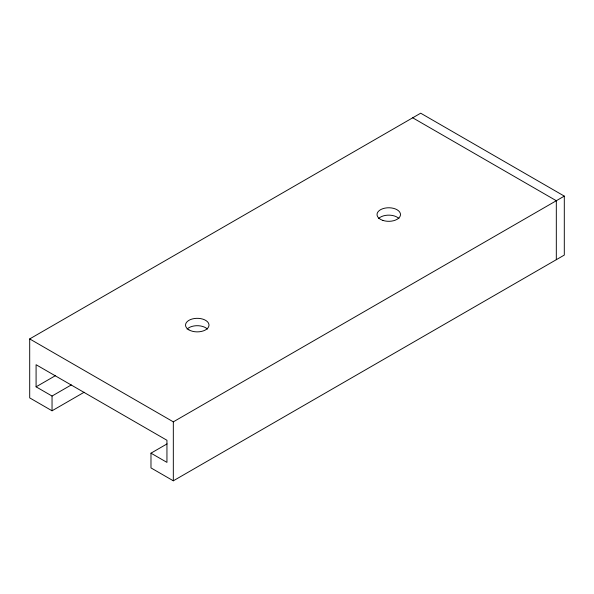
<?xml version="1.0" encoding="UTF-8"?>
<svg xmlns="http://www.w3.org/2000/svg" width="594" height="594" viewBox="0 0 594 594"><rect width="100%" height="100%" fill="white"/><g stroke="black" fill="none" stroke-linecap="round" stroke-linejoin="round"><path stroke-width="0.89" d="M84.155 392.24L52.042 410.788L29.7 397.883L29.7 338.922L420.678 113.194L564.3 196.117L564.3 255.078L173.322 480.806L150.98 467.909L150.98 453.17L167.04 443.896M150.98 453.17L166.944 462.377L166.944 440.265L36.086 364.716L36.086 386.828L55.353 375.705M36.086 386.828L52.042 396.042L71.31 384.919M29.7 338.922L173.322 421.844L564.3 196.117M412.696 117.798L556.318 200.72L556.318 259.689M173.322 421.844L173.322 480.806M52.042 396.042L52.042 410.788M378.593 218.525A11.739 6.779 0 0 1 398.923 218.525M187.095 329.083A11.739 6.779 0 0 1 207.425 329.083M382.892 220.411A11.739 6.779 0 0 0 400.497 214.538A11.739 6.779 0 0 0 382.892 208.672A11.739 6.779 0 0 0 382.892 220.411M188.966 329.893A11.739 6.779 0 0 0 208.598 326.856A11.739 6.779 0 0 0 194.223 318.555A11.739 6.779 0 0 0 188.966 329.893"/></g></svg>
